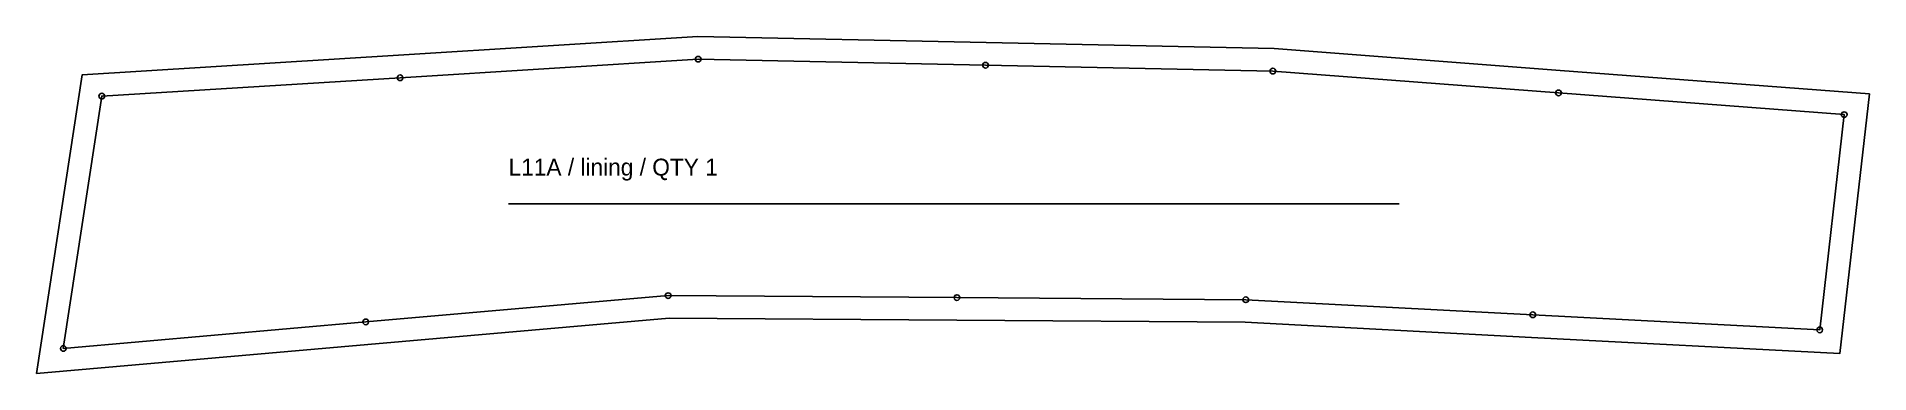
# Model space of a CAD drawing. Header units: millimetres. Extents: x -14 to 959, y -13 to 166.
import ezdxf

# ---------------------------------------------------------------- set-up
doc = ezdxf.new("R2010")
doc.units = ezdxf.units.MM
for name, color, linetype in [('CUT', 7, 'Continuous'), ('GRAIN', 3, 'Continuous'), ('ID', 7, 'Continuous'), ('NOTCH', 1, 'Continuous'), ('SEW', 5, 'Continuous')]:
    doc.layers.add(name, color=color, linetype=linetype)

msp = doc.modelspace()

# ---------------------------------------------------------------- linework, layer by layer
at = {"layer": 'CUT'}
msp.add_lwpolyline([(-14.16, -13.29), (10, 145.51), (177.97, 155.87), (336.75, 165.79), (489.76, 162.58), (642.61, 159.41), (794.56, 147.82), (958.59, 135.32), (942.89, -2.74), (779.29, 5.89), (627.25, 13.91), (474.22, 15), (321.49, 16.05), (161.54, 2.13)], close=True, dxfattribs=at)
at = {"layer": 'GRAIN'}
msp.add_line((236.32, 76.89), (708.95, 76.89), dxfattribs=at)
at = {"layer": 'NOTCH'}
for centre in [(337, 153.78), (489.51, 150.58), (642.02, 147.42), (178.71, 143.89), (793.64, 135.85), (20.41, 134.13), (945.26, 124.3), (321, 28.06), (474.31, 27), (627.61, 25.91), (160.5, 14.09), (779.93, 17.88), (932.25, 9.84), (0, 0)]:
    msp.add_circle(centre, 1.5, dxfattribs=at)
at = {"layer": 'SEW'}
msp.add_lwpolyline([(0, 0), (160.5, 14.09), (321, 28.06), (474.31, 27), (627.61, 25.91), (779.93, 17.88), (932.25, 9.84), (945.26, 124.3), (793.64, 135.85), (642.02, 147.42), (489.51, 150.58), (337, 153.78), (178.71, 143.89), (20.41, 134.13)], close=True, dxfattribs=at)

# ---------------------------------------------------------------- texts
at = {"layer": 'ID'}
msp.add_text('L11A / lining / QTY 1', height=9, dxfattribs=at).set_placement((236.32, 91.89))

doc.saveas('drawing.dxf')
